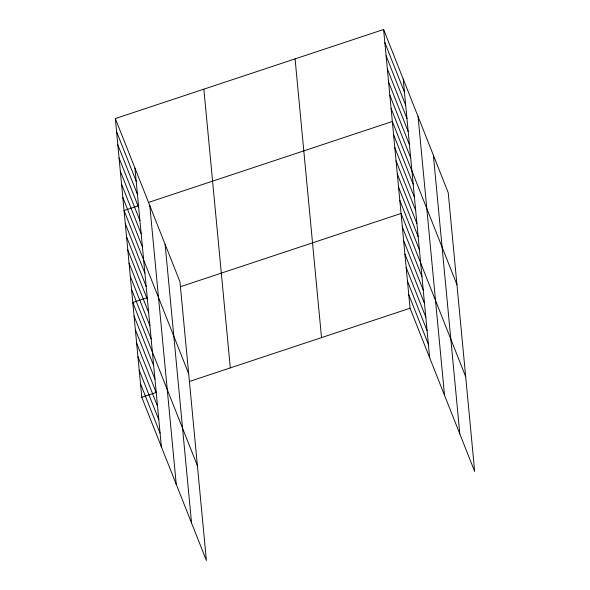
<?xml version="1.0" encoding="UTF-8"?>
<svg xmlns="http://www.w3.org/2000/svg" width="590" height="590" viewBox="0 0 590 590"><rect width="100%" height="100%" fill="white"/><g stroke="black" fill="none" stroke-linecap="round" stroke-linejoin="round"><path stroke-width="0.89" d="M115.33 118.553L179.95 281.769L206.397 560.5L141.777 397.284L115.33 118.553L383.603 29.5L448.223 192.716L474.67 471.447L410.05 308.231L383.603 29.5M138.812 205.637L124.055 210.534L188.682 373.75M148.356 202.466L392.328 121.481L456.955 284.697M147.537 297.618L132.787 302.515L197.407 465.731M180.518 286.666L401.06 213.462L465.68 376.678M141.777 397.284L156.527 392.387M189.515 381.435L410.05 308.231M384.85 42.642L404.46 92.165M386.096 55.777L405.706 105.3M387.342 68.919L406.952 118.443M388.589 82.062L408.199 131.585M389.835 95.204L409.445 144.727M391.082 108.339L410.692 157.862M393.574 134.623L413.184 184.146M394.821 147.766L414.431 197.289M396.067 160.9L415.677 210.424M397.313 174.043L416.924 223.566M398.56 187.185L418.17 236.708M399.806 200.32L419.416 249.843M402.343 227.003L421.946 276.526M403.626 240.543L423.237 290.066M404.91 254.076L424.52 303.599M406.193 267.617L425.803 317.14M407.476 281.157L427.086 330.68M408.767 294.698L428.37 344.221M116.577 131.688L136.187 181.211M117.823 144.83L137.433 194.353M119.069 157.972L138.679 207.496M120.316 171.107L139.926 220.631M121.562 184.25L141.172 233.773M122.809 197.392L142.419 246.915M125.301 223.669L144.911 273.192M126.548 236.811L146.158 286.334M127.794 249.954L147.404 299.477M129.04 263.096L148.651 312.619M130.287 276.231L149.897 325.754M131.541 289.373L151.143 338.896M134.07 316.048L153.673 365.571M135.353 329.589L154.964 379.112M136.637 343.129L156.247 392.652M137.92 356.67L157.53 406.193M139.203 370.203L158.813 419.726M140.494 383.743L160.097 433.267M433.37 155.2L459.817 433.93M418.067 116.54L444.513 395.278M403.213 79.023L429.653 357.754M295.074 58.889L321.521 337.62M203.86 89.164L230.306 367.894M165.097 244.245L191.544 522.983M149.794 205.593L176.24 484.324M134.94 168.076L161.38 446.807"/></g></svg>
